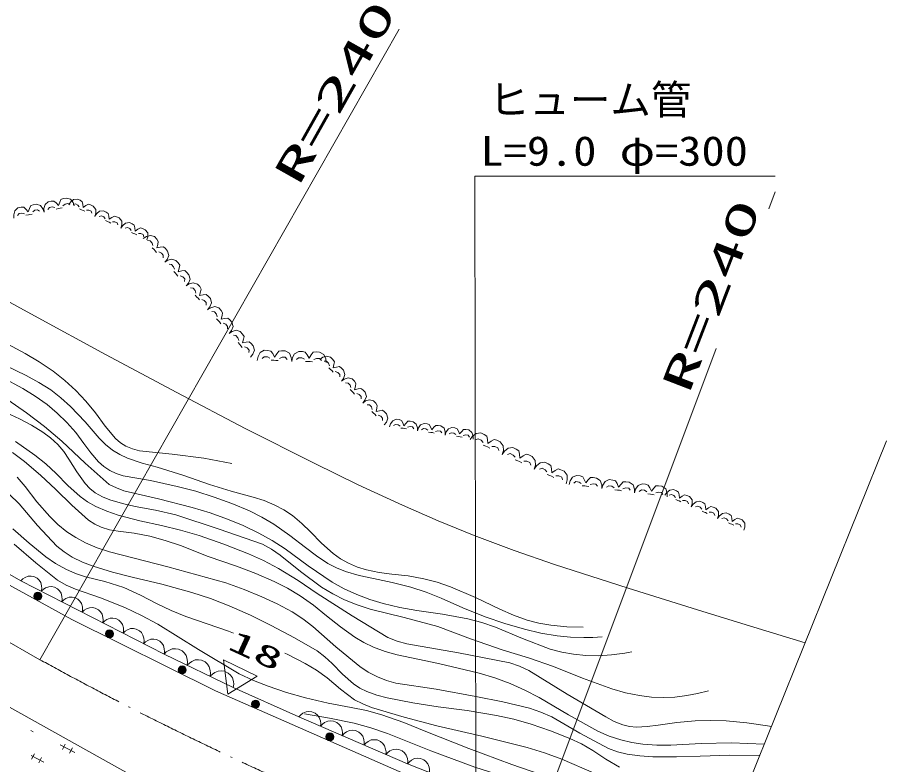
# Model space of a CAD drawing. Units: millimetres, scale not verified. Extents: x 60373 to 700373, y 4510 to 364510.
# Drawn here: x 533700 to 587367, y 248059 to 294174 of the extents above; entities that cross this region are included whole.
import ezdxf
from ezdxf.enums import TextEntityAlignment as Align

# ---------------------------------------------------------------- set-up
doc = ezdxf.new("R2010")
doc.units = ezdxf.units.MM
doc.header["$LTSCALE"] = 1000
doc.linetypes.add('USER1', pattern=[7.000001, 5.508197, -0.688525, 0.114754, -0.688525])
for name, color, linetype, lineweight in [('S-BGD', 1, 'Continuous', 13), ('S-BGD-HTXT', 6, 'Continuous', 13), ('S-BMK', 3, 'USER1', 13)]:
    doc.layers.add(name, color=color, linetype=linetype, lineweight=lineweight)
doc.styles.add('ＭＳ ゴシック', font='')
doc.styles.get('ＭＳ ゴシック').set_extended_font_data('MS Gothic')

# ---------------------------------------------------------------- blocks, each defined once
blk = doc.blocks.new('BUHIN23')
at = {"layer": 'S-BGD'}
for radius in [249, 220, 191, 161, 132, 97.5, 67.5, 38.8, 7.5]:
    blk.add_circle((120, 218), radius, dxfattribs=at)
blk = doc.blocks.new('BUHIN24')
at = {"layer": 'S-BGD'}
for radius in [249, 220, 191, 161, 132, 97.5, 67.5, 38.8, 7.5]:
    blk.add_circle((111, 223), radius, dxfattribs=at)
blk = doc.blocks.new('BUHIN25')
at = {"layer": 'S-BGD'}
for radius in [249, 220, 191, 161, 132, 97.5, 67.5, 38.8, 7.5]:
    blk.add_circle((100, 228), radius, dxfattribs=at)
blk = doc.blocks.new('BUHIN92')
at = {"layer": 'S-BGD'}
blk.add_lwpolyline([(672, -291), (688, -115), (664, 51), (597, 256), (485, 401), (348, 519), (140, 609), (-40, 627), (-222, 611), (-417, 520), (-551, 422), (-672, 291)], dxfattribs=at)
blk = doc.blocks.new('BUHIN93')
at = {"layer": 'S-BGD'}
blk.add_lwpolyline([(676, -262), (686, -87), (656, 76), (581, 276), (464, 415), (325, 527), (115, 608), (-63, 619), (-243, 596), (-433, 498), (-562, 397), (-676, 262)], dxfattribs=at)
blk = doc.blocks.new('BUHIN95')
at = {"layer": 'S-BGD'}
blk.add_lwpolyline([(632, -323), (659, -154), (646, 8), (594, 210), (494, 357), (370, 480), (174, 581), (1, 609), (-177, 605), (-371, 529), (-507, 443), (-632, 323)], dxfattribs=at)
blk = doc.blocks.new('BUHIN96')
at = {"layer": 'S-BGD'}
blk.add_lwpolyline([(712, -342), (737, -152), (718, 27), (655, 251), (539, 411), (397, 545), (177, 651), (-16, 678), (-214, 668), (-428, 578), (-576, 478), (-712, 342)], dxfattribs=at)
blk = doc.blocks.new('BUHIN137')
at = {"layer": 'S-BGD'}
for points in [[(-932, -192), (-943, 25), (-876, 267), (-688, 441), (-488, 483), (-323, 483), (-192, 368), (-43, 210), (30, 419), (108, 586), (253, 635), (440, 673), (702, 601), (856, 395), (932, 192)], [(-280, 88), (-435, 129), (-607, 94), (-703, -28)], [(186, 63), (59, 46), (-39, 26), (-192, -10)], [(654, 246), (529, 332), (361, 298), (227, 197)]]:
    blk.add_lwpolyline(points, dxfattribs=at)
blk = doc.blocks.new('BUHIN138')
at = {"layer": 'S-BGD'}
for points in [[(-802, 364), (-692, 531), (-510, 676), (-275, 705), (-103, 627), (21, 537), (56, 380), (82, 180), (251, 297), (399, 380), (535, 338), (695, 265), (853, 68), (856, -170), (802, -364)], [(-162, 218), (-255, 333), (-403, 400), (-542, 362)], [(174, -54), (69, 3), (-15, 41), (-149, 97)], [(623, -171), (577, -39), (432, 26), (277, 24)]]:
    blk.add_lwpolyline(points, dxfattribs=at)
blk = doc.blocks.new('BUHIN139')
at = {"layer": 'S-BGD'}
for points in [[(-662, 732), (-474, 855), (-223, 923), (32, 847), (174, 690), (261, 542), (228, 366), (165, 149), (390, 194), (580, 212), (701, 108), (833, -38), (907, -311), (803, -557), (662, -732)], [(-69, 297), (-113, 456), (-236, 592), (-395, 614)], [(154, -133), (72, -28), (2, 49), (-110, 166)], [(564, -454), (575, -298), (456, -166), (295, -99)]]:
    blk.add_lwpolyline(points, dxfattribs=at)
blk = doc.blocks.new('BUHIN140')
at = {"layer": 'S-BGD'}
for points in [[(-1063, 35), (-1018, 273), (-882, 518), (-633, 659), (-404, 652), (-225, 608), (-113, 451), (8, 239), (142, 447), (270, 608), (441, 624), (653, 617), (920, 470), (1033, 205), (1063, -35)], [(-282, 169), (-438, 254), (-635, 260), (-772, 153)], [(219, 19), (76, 35), (-36, 38), (-211, 39)], [(774, 97), (662, 223), (470, 229), (298, 155)]]:
    blk.add_lwpolyline(points, dxfattribs=at)
blk = doc.blocks.new('BUHIN141')
at = {"layer": 'S-BGD'}
for points in [[(-662, 674), (-487, 799), (-250, 874), (-3, 811), (139, 667), (228, 529), (203, 359), (152, 149), (366, 201), (546, 226), (666, 131), (798, -4), (879, -261), (790, -501), (662, -674)], [(-78, 281), (-126, 432), (-249, 557), (-402, 571)], [(153, -122), (70, -24), (0, 47), (-112, 155)], [(557, -412), (562, -262), (443, -141), (286, -83)]]:
    blk.add_lwpolyline(points, dxfattribs=at)
blk = doc.blocks.new('BUHIN142')
at = {"layer": 'S-BGD'}
for points in [[(-859, 128), (-801, 317), (-667, 503), (-452, 594), (-267, 567), (-125, 515), (-49, 376), (29, 193), (157, 350), (276, 468), (416, 465), (588, 440), (791, 295), (858, 70), (859, -128)], [(-213, 163), (-332, 247), (-491, 271), (-612, 196)], [(179, -5), (65, 21), (-26, 35), (-168, 51)], [(638, 6), (558, 119), (403, 142), (256, 98)]]:
    blk.add_lwpolyline(points, dxfattribs=at)
blk = doc.blocks.new('BUHIN143')
at = {"layer": 'S-BGD'}
for points in [[(-987, 453), (-851, 659), (-626, 837), (-335, 871), (-123, 774), (29, 662), (72, 469), (102, 222), (311, 365), (495, 466), (662, 413), (859, 323), (1052, 79), (1055, -215), (987, -453)], [(-199, 270), (-313, 412), (-495, 496), (-666, 449)], [(214, -68), (85, 3), (-19, 50), (-184, 120)], [(768, -215), (711, -52), (534, 30), (342, 28)]]:
    blk.add_lwpolyline(points, dxfattribs=at)
blk = doc.blocks.new('BUHIN144')
at = {"layer": 'S-BGD'}
for points in [[(-1010, 128), (-946, 351), (-795, 573), (-545, 685), (-328, 657), (-160, 600), (-68, 440), (29, 227), (176, 414), (312, 556), (476, 556), (678, 530), (919, 366), (1004, 104), (1010, -128)], [(-254, 186), (-396, 281), (-583, 305), (-722, 215)], [(210, -1), (75, 26), (-31, 40), (-198, 56)], [(747, 24), (651, 154), (469, 177), (298, 121)]]:
    blk.add_lwpolyline(points, dxfattribs=at)
blk = doc.blocks.new('BUHIN145')
at = {"layer": 'S-BGD'}
for points in [[(-813, 360), (-704, 530), (-521, 678), (-284, 709), (-109, 632), (16, 542), (54, 385), (81, 183), (251, 302), (400, 387), (537, 346), (700, 274), (860, 76), (866, -165), (813, -360)], [(-166, 219), (-260, 334), (-411, 401), (-550, 360)], [(176, -53), (70, 3), (-16, 41), (-152, 96)], [(631, -168), (583, -34), (436, 30), (279, 27)]]:
    blk.add_lwpolyline(points, dxfattribs=at)

msp = doc.modelspace()

# ---------------------------------------------------------------- linework, layer by layer
at = {"layer": 'S-BGD'}
for p, q in [((530753, 261197), (533914, 259403)), ((533914, 259403), (542757, 254875)), ((540919, 247311), (524180, 256641)), ((542757, 254875), (547029, 252824)), ((546417, 254526), (548502, 253522)), ((546417, 254526), (546701, 252408)), ((548502, 253522), (546701, 252408)), ((547029, 252824), (551070, 251006)), ((551070, 251006), (557788, 248097)), ((534681, 250072), (534524, 250165)), ((537238, 248815), (536351, 249276)), ((536485, 248992), (536658, 249325)), ((537101, 249094), (536928, 248762)), ((535331, 248212), (534545, 248620)), ((534578, 248389), (534751, 248722)), ((535194, 248492), (535021, 248159)), ((557788, 248097), (564548, 245476))]:
    msp.add_line(p, q, dxfattribs=at)
for points in [[(415299, 307631), (420894, 306552), (452844, 298046), (459915, 296150), (470829, 291897), (488134, 284929), (493771, 281906), (503199, 276013), (507811, 272990), (517293, 268077), (529540, 261159), (537072, 257009), (545937, 252602), (558631, 247030), (576084, 240070)], [(533115, 274005), (534184, 273432), (535055, 272913), (535900, 272340), (536623, 271759), (537301, 271137), (537924, 270481), (538517, 269767), (539122, 268945), (539762, 268179), (540062, 267921), (540391, 267714), (540798, 267545), (541235, 267429), (543247, 267226), (545214, 266968), (546079, 266812), (546936, 266645)], [(568635, 256531), (567629, 256569), (566638, 256667), (565899, 256796), (565175, 256983), (564327, 257284), (563493, 257643), (561975, 258367), (560433, 259035), (559628, 259311), (558798, 259531), (557823, 259705), (556827, 259820), (556032, 259920), (555250, 260078), (554693, 260251), (554147, 260483), (553656, 260758), (553194, 261087), (552485, 261727), (551803, 262424), (551259, 262948), (550676, 263426), (550155, 263777), (549597, 264078), (548939, 264353), (548255, 264572), (546892, 264932), (545556, 265347), (543971, 265908), (542335, 266421), (541396, 266670), (540489, 266973), (540016, 267191), (539576, 267459), (539143, 267808), (538743, 268208), (537879, 269213), (536978, 270168), (536386, 270698), (535756, 271181), (535026, 271648), (534252, 272072), (532304, 273007)], [(532731, 271979), (534028, 271278), (534798, 270807), (535539, 270282), (536162, 269757), (536753, 269178), (537299, 268552), (537800, 267885), (538228, 267294), (538700, 266744), (539029, 266453), (539402, 266205), (539806, 266016), (540233, 265884), (541921, 265584), (543574, 265229), (544721, 264929), (545856, 264570), (546950, 264174), (548030, 263718), (548788, 263336), (549524, 262897), (550514, 262208), (551483, 261458), (552160, 260935), (552864, 260468), (553397, 260193), (553956, 259973), (554808, 259729), (555685, 259540), (556848, 259308), (557996, 259017), (558942, 258702), (559865, 258332), (561212, 257729), (562585, 257180), (563795, 256766), (565019, 256410), (566010, 256178), (567024, 256004), (567846, 255920), (568672, 255898), (569229, 255912), (569797, 255944)], [(533110, 270573), (534271, 269763), (535380, 268918), (536453, 268026), (537893, 266668), (539376, 265354), (539815, 265130), (540282, 264960), (542414, 264463), (544492, 263917), (545593, 263593), (546675, 263212), (547645, 262812), (548601, 262352), (549430, 261888), (550226, 261372), (551661, 260329), (553141, 259327), (553884, 258917), (554654, 258562), (555456, 258255), (556289, 258001), (557314, 257762), (558359, 257580), (559937, 257347), (561517, 257052), (562375, 256823), (563213, 256536), (564889, 255835), (566591, 255189), (567306, 254999), (568045, 254866), (568804, 254792), (569564, 254777), (570390, 254829), (571209, 254941), (571415, 254976), (571630, 255017)], [(532766, 269895), (533834, 269389), (534573, 269007), (535279, 268574), (535752, 268221), (536193, 267816), (536558, 267391), (536886, 266916), (537364, 266135), (537882, 265403), (538173, 265101), (538513, 264837), (538947, 264593), (539416, 264399), (540183, 264165), (540965, 263990), (542230, 263757), (543483, 263465), (546162, 262597), (548827, 261669), (549389, 261356), (549931, 260985), (551189, 259978), (552485, 259018), (553174, 258599), (553903, 258228), (554680, 257911), (555479, 257649), (557577, 257143), (559663, 256578), (561671, 255823), (563702, 255125), (565259, 254645), (566806, 254105), (568593, 253392), (570408, 252733), (571252, 252497), (572118, 252318), (572841, 252226), (573564, 252194), (574294, 252229), (575031, 252325), (575697, 252456), (576370, 252620)], [(533586, 268009), (534788, 267152), (535455, 266613), (536093, 266018), (536813, 265286), (537575, 264599), (538036, 264274), (538540, 263994), (539222, 263700), (539928, 263460), (541253, 263105), (542598, 262807), (543765, 262535), (544918, 262204), (546447, 261668), (547967, 261072), (548906, 260649), (549826, 260168), (551028, 259417), (552207, 258609), (554368, 257232), (556573, 255899), (557145, 255679), (557748, 255511), (560943, 254955), (564112, 254343), (564700, 254137), (565268, 253875), (567639, 252408), (570032, 250998), (570551, 250725), (571084, 250511), (571502, 250412), (571931, 250374), (572588, 250403), (573264, 250494), (574411, 250660), (575543, 250764), (576493, 250790), (577454, 250757), (578735, 250636), (580018, 250455), (580137, 250436), (580257, 250417)], [(533405, 267331), (534144, 266770), (535123, 265927), (536070, 265031), (537052, 264075), (538091, 263147), (538472, 262898), (538877, 262705), (539382, 262553), (539913, 262458), (540902, 262336), (541874, 262156), (542828, 261896), (543773, 261576), (545489, 260912), (547237, 260301), (548413, 259858), (549560, 259362), (550370, 258952), (551158, 258485), (551991, 257892), (552793, 257247), (553647, 256556), (554527, 255921), (555087, 255589), (555683, 255305), (556403, 255044), (557158, 254834), (559695, 254299), (562203, 253708), (563177, 253411), (564133, 253057), (565039, 252657), (565920, 252202), (567718, 251134), (569541, 250122), (570239, 249823), (570961, 249581), (571631, 249418), (572309, 249314), (573172, 249259), (574041, 249263), (575919, 249361), (577795, 249400), (578804, 249370), (579811, 249312)], [(533682, 265800), (534176, 265214), (534911, 264273), (535697, 263367), (536208, 262881), (536762, 262435), (537319, 262067), (537914, 261747), (538631, 261444), (539385, 261192), (542998, 260256), (546574, 259268), (547694, 258868), (548802, 258407), (549738, 257974), (550656, 257483), (551321, 257061), (551951, 256590), (553368, 255330), (554836, 254106), (555367, 253762), (555934, 253467), (556487, 253251), (557069, 253089), (559553, 252708), (562011, 252270), (563669, 251935), (565328, 251537), (566027, 251299), (566704, 251005), (568435, 250003), (570191, 249056), (570759, 248855), (571350, 248710), (572135, 248595), (572928, 248539), (574389, 248534), (575855, 248588), (577689, 248633), (579535, 248628)], [(533202, 264743), (533801, 264155), (534946, 262820), (536126, 261538), (536584, 261183), (537087, 260870), (537712, 260559), (538371, 260300), (539567, 259936), (540787, 259628), (542629, 259190), (544473, 258689), (545631, 258308), (546777, 257868), (548083, 257289), (549366, 256654), (550804, 255893), (552206, 255082), (552690, 254713), (553138, 254295), (553780, 253639), (554452, 253038), (554844, 252779), (555276, 252566), (555889, 252348), (556538, 252183), (558110, 251876), (559671, 251633), (561472, 251393), (563272, 251093), (564344, 250856), (565413, 250557), (566616, 250145), (567806, 249674), (568527, 249331), (569220, 248934), (570034, 248395), (570877, 247908)], [(533422, 262607), (534425, 261716), (535463, 260875), (536061, 260473), (536700, 260116), (537286, 259856), (537901, 259650), (539094, 259350), (540275, 258990), (541292, 258526), (542296, 258001), (543189, 257570), (544104, 257196), (546725, 256294), (547038, 256179)], [(533510, 261665), (534832, 260520), (536179, 259433), (536715, 259136), (537291, 258886), (538822, 258349), (540330, 257756), (541368, 257270), (542380, 256729), (544877, 255168), (547397, 253665), (548280, 253250), (549188, 252891), (550324, 252506), (551487, 252176), (552891, 251855), (554306, 251593), (555261, 251394), (556203, 251135), (557568, 250649), (558926, 250101), (561567, 249058), (564235, 248070), (565959, 247469)], [(550209, 254938), (550406, 254849), (551473, 254303), (552165, 253883), (552833, 253408), (553660, 252709), (554514, 252066), (555024, 251802), (555573, 251587), (557589, 250984), (559604, 250444), (562385, 249809), (565165, 249112), (566244, 248778), (567311, 248385), (569311, 247530)], [(551435, 251197), (552974, 250934), (554497, 250612), (555523, 250328), (556543, 249984), (559232, 248914), (561948, 247898), (564270, 247161), (566612, 246481), (567918, 246101), (569215, 245660), (570990, 244880), (572774, 244163), (573457, 243999), (574165, 243891), (575851, 243777), (577547, 243697)]]:
    msp.add_lwpolyline(points, dxfattribs=at)
at = {"layer": 'S-BGD-HTXT'}
for p, q in [((535096, 254534), (557274, 293451)), ((562006, 246134), (561941, 284376)), ((561941, 284376), (580479, 284376)), ((580086, 282357), (580479, 283404)), ((564625, 241162), (576848, 273729)), ((587367, 268049), (575191, 237856))]:
    msp.add_line(p, q, dxfattribs=at)
msp.add_lwpolyline([(507340, 290672), (508433, 290076), (512814, 287687), (517207, 285300), (521592, 282921), (525986, 280534), (530368, 278146), (534756, 275748), (539141, 273371), (543550, 271014), (547768, 268807), (552015, 266654), (554731, 265332), (557480, 264061), (559679, 263105), (561910, 262202), (564370, 261281), (566852, 260417), (571419, 258938), (576013, 257514), (579176, 256545), (582340, 255582)], dxfattribs=at)
at = {"layer": 'S-BMK'}
msp.add_line((500919, 273909), (535096, 254534), dxfattribs=at)
msp.add_arc((635733, 437494), 208812, 241.18697, 250.09055, dxfattribs=at)

# ---------------------------------------------------------------- block references
for name, p in [('BUHIN137', (536284, 282353)), ('BUHIN138', (537684, 282259)), ('BUHIN137', (534419, 281970)), ('BUHIN138', (539289, 281532)), ('BUHIN138', (540893, 280805)), ('BUHIN139', (542136, 279794)), ('BUHIN139', (543460, 278331)), ('BUHIN139', (544784, 276867)), ('BUHIN139', (546108, 275404)), ('BUHIN139', (547432, 273940)), ('BUHIN140', (549576, 272971)), ('BUHIN140', (551701, 272902)), ('BUHIN141', (553042, 272396)), ('BUHIN141', (554366, 271048)), ('BUHIN141', (555690, 269701)), ('BUHIN142', (557539, 268781)), ('BUHIN142', (559258, 268526)), ('BUHIN142', (560976, 268270)), ('BUHIN143', (562650, 267660)), ('BUHIN143', (564624, 266754)), ('BUHIN143', (566598, 265848)), ('BUHIN144', (568771, 265217)), ('BUHIN144', (570792, 264962)), ('BUHIN144', (572813, 264706)), ('BUHIN145', (574496, 264326)), ('BUHIN145', (576122, 263606)), ('BUHIN145', (577748, 262886)), ('BUHIN95', (534546, 259079)), ('BUHIN23', (534844, 258237)), ('BUHIN95', (535809, 258432)), ('BUHIN95', (537072, 257785)), ('BUHIN95', (538336, 257139)), ('BUHIN95', (539599, 256492)), ('BUHIN24', (539281, 255911)), ('BUHIN95', (540862, 255845)), ('BUHIN95', (542125, 255198)), ('BUHIN96', (543469, 254533)), ('BUHIN96', (544893, 253849)), ('BUHIN24', (543767, 253680)), ('BUHIN96', (546317, 253166)), ('BUHIN25', (548307, 251562)), ('BUHIN92', (551742, 250715)), ('BUHIN92', (553085, 250133)), ('BUHIN92', (554429, 249552)), ('BUHIN25', (552895, 249548)), ('BUHIN92', (555773, 248970)), ('BUHIN92', (557117, 248388)), ('BUHIN93', (558464, 247835))]:
    msp.add_blockref(name, p)

# ---------------------------------------------------------------- texts
at = {"layer": 'S-BGD', "style": 'ＭＳ ゴシック', "width": 1.9}
msp.add_text('18', height=1320, rotation=335.3, dxfattribs=at).set_placement((546434, 254866), align=Align.BOTTOM_LEFT)
at = {"layer": 'S-BGD-HTXT', "style": 'ＭＳ ゴシック', "width": 2}
for rotation, p in [(60.6, (551537, 283413)), (68.9, (575665, 270664))]:
    msp.add_text('R=240', height=1833, rotation=rotation, dxfattribs=at).set_placement(p, align=Align.BOTTOM_LEFT)
at = {"layer": 'S-BGD-HTXT', "style": 'ＭＳ ゴシック'}
msp.add_text('ヒューム管', height=1833, dxfattribs=at).set_placement((562811, 287628), align=Align.BOTTOM_LEFT)
at = {"layer": 'S-BGD-HTXT', "style": 'ＭＳ ゴシック', "width": 1.15}
msp.add_text('L=9.0 φ=300', height=1833, dxfattribs=at).set_placement((562284, 284467), align=Align.BOTTOM_LEFT)

doc.saveas('drawing.dxf')
